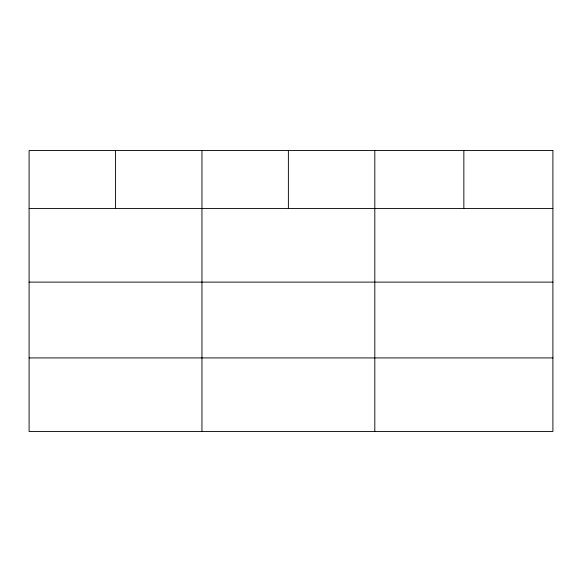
<?xml version="1.0" encoding="UTF-8"?>
<svg xmlns="http://www.w3.org/2000/svg" width="582" height="582" viewBox="0 0 582 582"><rect width="100%" height="100%" fill="white"/><g stroke="black" fill="none" stroke-linecap="round" stroke-linejoin="round"><path stroke-width="0.87" d="M29.1 208.538L552.9 208.538M29.1 282.117L552.9 282.117M29.1 357.923L552.9 357.923M463.854 150.498L463.854 208.538M374.808 150.498L374.808 431.502M288.381 150.498L288.381 208.538M201.954 150.498L201.954 431.502M115.527 150.498L115.527 208.538M552.9 150.498L29.1 150.498L29.1 431.502L552.9 431.502L552.9 150.498"/></g></svg>
